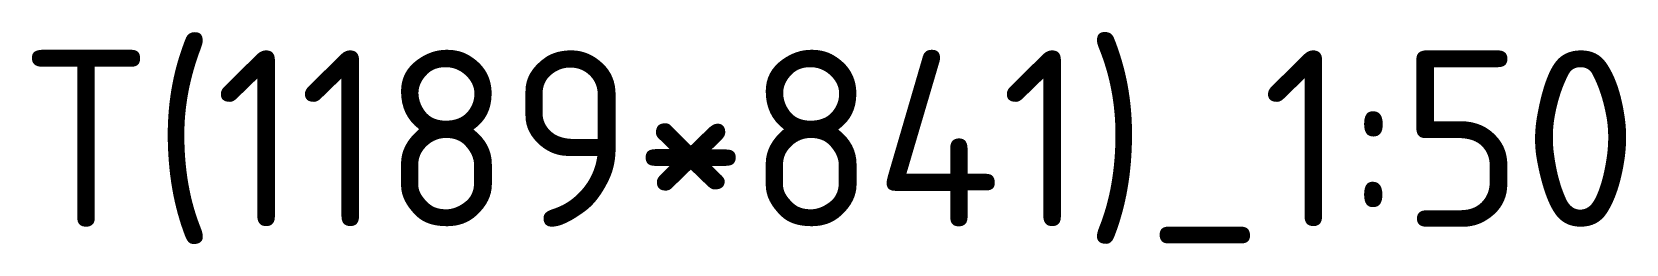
# Model space of a CAD drawing. Extents: x 214073 to 274589, y -287361 to -130190.
# Drawn here: x 214076.4 to 214529, y -193201.8 to -193141.6 of the extents above; entities that cross this region are included whole.
import ezdxf
from ezdxf.enums import TextEntityAlignment as Align

# ---------------------------------------------------------------- set-up
doc = ezdxf.new("R2010")
doc.units = 0
doc.header["$LTSCALE"] = 500
doc.header["$MEASUREMENT"] = 0
doc.layers.add('_TSZ_PLOT_MARK', color=1, linetype='CONTINUOUS', plot=False)
doc.styles.add('_TSZ_PLOT_MARK', font='tssdeng.shx', dxfattribs={"width": 0.7, "bigfont": 'tssdchn.shx'})

msp = doc.modelspace()

# ---------------------------------------------------------------- texts
at = {"layer": '_TSZ_PLOT_MARK', "style": '_TSZ_PLOT_MARK'}
msp.add_text('T(1189*841)_1:50', height=50, dxfattribs=at).set_placement((214072.99, -193211.86), align=Align.BOTTOM_LEFT)
msp.add_text('T(1189*841)_1:50', height=50, dxfattribs=at).set_placement((214072.99, -193211.86), align=Align.BOTTOM_LEFT)
msp.add_text('T(1189*841)_1:50', height=50, dxfattribs=at).set_placement((214072.99, -193211.86), align=Align.BOTTOM_LEFT)
msp.add_text('T(1189*841)_1:50', height=50, dxfattribs=at).set_placement((214072.99, -193211.86), align=Align.BOTTOM_LEFT)
msp.add_text('T(1189*841)_1:50', height=50, dxfattribs=at).set_placement((214072.99, -193211.86), align=Align.BOTTOM_LEFT)
msp.add_text('T(1189*841)_1:50', height=50, dxfattribs=at).set_placement((214072.99, -193211.86), align=Align.BOTTOM_LEFT)
msp.add_text('T(1189*841)_1:50', height=50, dxfattribs=at).set_placement((214072.99, -193211.86), align=Align.BOTTOM_LEFT)

doc.saveas('drawing.dxf')
